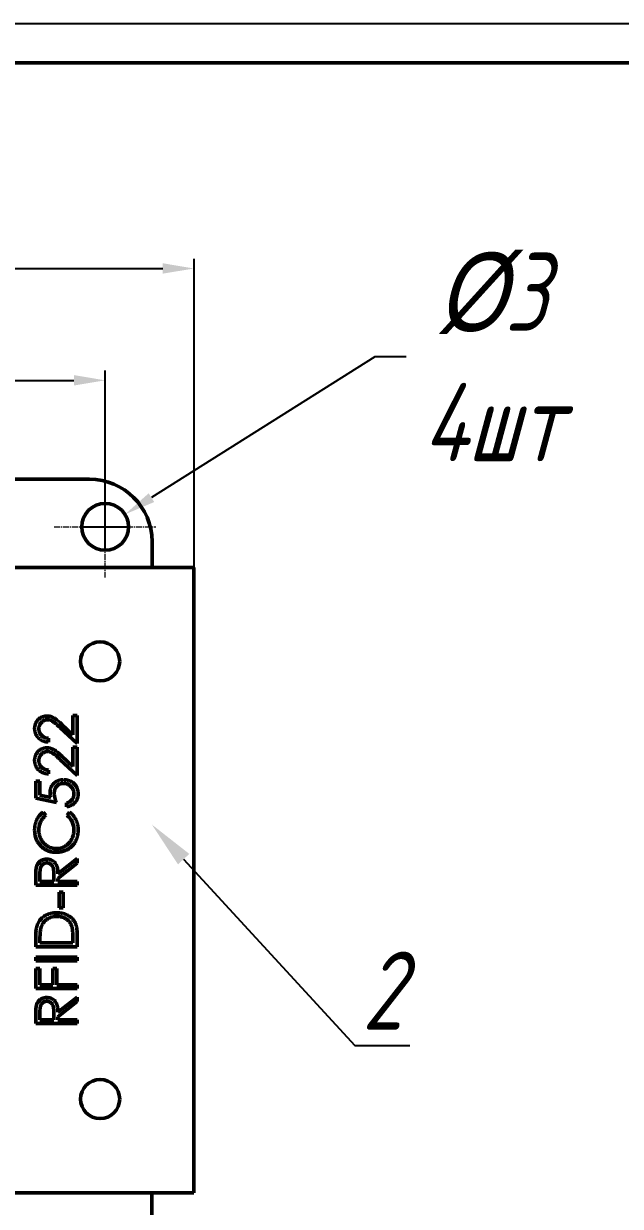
# Model space of a CAD drawing. Header units: millimetres. Extents: x -194 to 1085, y -28 to 392.
# Drawn here: x 802.5 to 878.8, y 240.6 to 392 of the extents above; entities that cross this region are included whole.
import ezdxf
from ezdxf import colors
from ezdxf.entities.mleader import LeaderData, LeaderLine
from ezdxf.math import Vec2, Vec3

# ---------------------------------------------------------------- set-up
doc = ezdxf.new("R2010")
doc.units = ezdxf.units.MM
doc.linetypes.add('CENTER2', pattern=[1.125, 0.75, -0.125, 0.125, -0.125])
doc.layers.add('FORM', color=5, linetype='Continuous')
for name, color, linetype, lineweight in [('Format', 7, 'Continuous', 50), ('Tonk', 7, 'Continuous', 15), ('Видимый контур (ГОСТ)', 7, 'Continuous', 50)]:
    doc.layers.add(name, color=color, linetype=linetype, lineweight=lineweight)
doc.styles.get("Standard").update_dxf_attribs({"font": '', "width": 0.8, "oblique": 15})
doc.styles.get('Standard').set_extended_font_data('GOST type B')
doc.dimstyles.new('ISO-25', dxfattribs={"dimtxt": 3.5, "dimasz": 4, "dimexe": 1.25, "dimexo": 0, "dimtad": 1, "dimtxsty": 'Standard', "dimcen": 2.5, "dimadec": 0, "dimazin": 0, "dimtfac": 1, "dimtmove": 0, "dimatfit": 3, "dimfxl": 1, "dimarcsym": 0})
doc.dimstyles.get("Standard").update_dxf_attribs({"dimtxt": 0.18, "dimasz": 0.18, "dimexe": 0.18, "dimexo": 0.0625, "dimgap": 0.09, "dimtad": 0, "dimtih": 1, "dimtoh": 1, "dimdec": 4, "dimzin": 0, "dimdsep": 46, "dimtxsty": 'Standard', "dimcen": 0.09, "dimadec": 0, "dimazin": 0, "dimtfac": 1, "dimtdec": 4, "dimtofl": 0, "dimtmove": 0, "dimatfit": 3, "dimfxl": 1, "dimtolj": 1, "dimtzin": 0, "dimarcsym": 0})

# ---------------------------------------------------------------- blocks, each defined once
blk = doc.blocks.new('*D68')
at = {"layer": 'Defpoints', "color": 0, "transparency": 16777216}
for p in [(824.29, 360.63), (595.94, 324.79), (824.29, 322.37)]:
    blk.add_point(p, dxfattribs=at)
at = {"layer": 'Tonk', "color": 0, "lineweight": -2, "transparency": 16777216}
for p, q in [((595.94, 324.79), (595.94, 361.88)), ((824.29, 322.37), (824.29, 361.88)), ((599.94, 360.63), (820.29, 360.63))]:
    blk.add_line(p, q, dxfattribs=at)
at = {"layer": 'Tonk', "color": 0, "transparency": 16777216}
for points in [[(599.94, 361.3), (599.94, 359.97), (595.94, 360.63)], [(820.29, 361.3), (820.29, 359.97), (824.29, 360.63)]]:
    blk.add_solid(points, dxfattribs=at)
at = {"layer": 'Tonk', "color": 0, "transparency": 16777216, "insert": (709.65, 366.26), "char_height": 10, "attachment_point": 5}
blk.add_mtext('120*', dxfattribs=at)
blk = doc.blocks.new('*D71')
at = {"layer": 'Defpoints', "color": 0, "transparency": 16777216}
for p in [(815.47, 329.18), (810.39, 325.98)]:
    blk.add_point(p, dxfattribs=at)
at = {"layer": 'Tonk', "color": 0, "lineweight": -2, "transparency": 16777216}
for p, q in [((847.4, 349.31), (818.85, 331.31)), ((851.4, 349.31), (847.4, 349.31)), ((812.93, 324.58), (812.93, 330.58)), ((809.93, 327.58), (815.93, 327.58))]:
    blk.add_line(p, q, dxfattribs=at)
at = {"layer": 'Tonk', "color": 0, "transparency": 16777216}
blk.add_solid([(818.49, 331.87), (819.2, 330.75), (815.47, 329.18)], dxfattribs=at)
at = {"layer": 'Tonk', "color": 0, "transparency": 16777216, "insert": (862.34, 349.31), "char_height": 5, "width": 5.6827, "attachment_point": 5}
blk.add_mtext('\\A1;{\\fArial|b0|i0|c0|p34;\\H2x;%%C\\fGOST type B|b0|i0|c204|p34;3 4шт}', dxfattribs=at)
blk = doc.blocks.new('*U60')
at = {"layer": 'Tonk', "color": 0, "linetype": 'CENTER2', "transparency": 16777216}
for p, q in [((0, 0.6), (0, 6.5)), ((-6.5, 0), (-0.6, 0)), ((0.6, 0), (6.5, 0)), ((0, -6.5), (0, -0.6))]:
    blk.add_line(p, q, dxfattribs=at)
at = {"layer": 'Tonk', "color": 0, "linetype": 'Continuous', "transparency": 16777216}
for p, q in [((-0.3, 0), (0.3, 0)), ((0, -0.3), (0, 0.3))]:
    blk.add_line(p, q, dxfattribs=at)
blk = doc.blocks.new('*D74')
at = {"layer": 'Defpoints', "color": 0, "transparency": 16777216}
for p in [(812.93, 346.32), (601.25, 330.66), (812.93, 330.66)]:
    blk.add_point(p, dxfattribs=at)
at = {"layer": 'Tonk', "color": 0, "lineweight": -2, "transparency": 16777216}
for p, q in [((601.25, 330.66), (601.25, 347.57)), ((812.93, 330.66), (812.93, 347.57)), ((605.25, 346.32), (808.93, 346.32))]:
    blk.add_line(p, q, dxfattribs=at)
at = {"layer": 'Tonk', "color": 0, "transparency": 16777216}
for points in [[(605.25, 346.99), (605.25, 345.66), (601.25, 346.32)], [(808.93, 346.99), (808.93, 345.66), (812.93, 346.32)]]:
    blk.add_solid(points, dxfattribs=at)
at = {"layer": 'Tonk', "color": 0, "transparency": 16777216, "insert": (707.09, 351.95), "char_height": 10, "attachment_point": 5}
blk.add_mtext('110*', dxfattribs=at)

msp = doc.modelspace()

# ---------------------------------------------------------------- linework, layer by layer
at = {"layer": 'FORM', "color": 0, "ltscale": 0.01}
msp.add_lwpolyline([(490.94835, 391.95589), (1084.94835, 391.95589), (1084.94835, -28.04411), (490.94835, -28.04411)], close=True, dxfattribs=at)
at = {"layer": 'Format', "color": 0, "ltscale": 0.01}
msp.add_lwpolyline([(510.94835, -23.04411), (1079.94835, -23.04411), (1079.94835, 386.95589), (510.94835, 386.95589)], close=True, dxfattribs=at)
at = {"layer": 'Видимый контур (ГОСТ)'}
for p, q in [((604.60784, 333.6561), (810.92784, 333.6561)), ((818.92784, 325.6961), (818.92695, 322.3682)), ((824.28543, 322.36821), (704.28543, 322.3682)), ((824.28544, 242.36821), (824.28543, 322.36821)), ((808.79864, 303.43922), (809.34137, 303.43922)), ((808.79864, 300.97677), (808.79864, 303.43922)), ((809.34137, 303.43922), (809.34137, 299.8436)), ((809.34137, 299.8436), (807.15135, 301.89581)), ((807.38562, 302.30074), (808.79864, 300.97677)), ((805.67791, 300.52201), (805.67791, 300.04712)), ((807.38562, 298.23023), (808.79864, 296.90625)), ((808.79864, 299.3687), (809.34137, 299.3687)), ((808.79864, 296.90625), (808.79864, 299.3687)), ((809.34137, 299.3687), (809.34137, 295.77308)), ((809.34137, 295.77308), (807.15135, 297.8253)), ((805.67791, 296.4515), (805.67791, 295.97661)), ((804.0497, 292.85588), (804.0497, 295.02682)), ((804.0497, 295.02682), (804.59244, 295.02682)), ((804.59244, 295.02682), (804.59244, 293.22689)), ((806.69554, 292.31315), (804.0497, 292.85588)), ((804.59244, 293.22689), (805.98426, 292.94174)), ((807.98453, 291.77041), (807.98453, 292.24531)), ((805.02069, 291.09199), (805.3387, 290.67646)), ((808.05238, 290.67646), (808.3672, 291.09199)), ((806.89906, 283.17781), (809.34137, 285.12191)), ((809.34137, 284.53465), (806.89906, 282.59056)), ((809.34137, 285.12191), (809.34137, 284.53465)), ((804.59244, 283.19689), (804.59244, 282.20471)), ((806.35633, 282.20471), (806.36375, 283.17357)), ((804.0497, 281.72981), (804.0497, 282.78878)), ((809.34137, 281.72981), (804.0497, 281.72981)), ((804.59244, 282.20471), (806.35633, 282.20471)), ((806.89906, 282.59056), (806.89906, 282.20471)), ((806.89906, 282.20471), (809.34137, 282.20471)), ((809.34137, 282.20471), (809.34137, 281.72981)), ((807.03475, 280.84787), (807.57748, 280.84787)), ((807.03475, 278.81261), (807.03475, 280.84787)), ((807.57748, 280.84787), (807.57748, 278.81261)), ((807.57748, 278.81261), (807.03475, 278.81261)), ((809.34137, 275.50002), (809.34137, 273.86016)), ((804.04971, 273.86016), (804.04971, 274.92867)), ((804.59244, 274.70712), (804.59244, 274.33505)), ((804.59244, 274.33505), (808.79864, 274.33505)), ((808.79864, 274.33505), (808.79864, 274.94245)), ((809.34137, 273.86016), (804.04971, 273.86016)), ((804.04971, 272.50332), (809.34137, 272.50332)), ((804.04971, 272.02842), (804.04971, 272.50332)), ((809.34137, 272.50332), (809.34137, 272.02842)), ((809.34137, 272.02842), (804.04971, 272.02842)), ((804.04971, 271.07864), (804.59244, 271.07864)), ((804.04971, 268.50065), (804.04971, 271.07864)), ((804.59244, 271.07864), (804.59244, 268.97554)), ((806.22065, 271.07864), (806.76338, 271.07864)), ((806.22065, 268.97554), (806.22065, 271.07864)), ((806.76338, 271.07864), (806.76338, 268.97554)), ((809.34137, 268.50065), (804.04971, 268.50065)), ((804.59244, 268.97554), (806.22065, 268.97554)), ((806.76338, 268.97554), (809.34137, 268.97554)), ((809.34137, 268.97554), (809.34137, 268.50065)), ((806.89906, 265.47108), (809.34137, 267.41518)), ((809.34137, 266.82792), (806.89906, 264.88383)), ((809.34137, 267.41518), (809.34137, 266.82792)), ((804.04971, 264.02308), (804.04971, 265.08205)), ((804.59244, 265.49016), (804.59244, 264.49798)), ((806.35633, 264.49798), (806.36375, 265.46684)), ((806.89906, 264.88383), (806.89906, 264.49798)), ((809.34137, 264.02308), (804.04971, 264.02308)), ((804.59244, 264.49798), (806.35633, 264.49798)), ((806.89906, 264.49798), (809.34137, 264.49798)), ((809.34137, 264.49798), (809.34137, 264.02308)), ((704.28544, 242.3682), (824.28544, 242.36821)), ((818.90566, 242.3682), (818.90385, 235.5861))]:
    msp.add_line(p, q, dxfattribs=at)
for centre, radius in [((812.92784, 327.5761), 3), ((812.28544, 310.3682), 2.5), ((812.28544, 254.3682), 2.5)]:
    msp.add_circle(centre, radius, dxfattribs=at)
msp.add_arc((810.92486, 325.653), 8.0031, 0.3085894, 89.9786684, dxfattribs=at)
for points, knots in [([(803.91402, 301.77285), (803.91538, 301.83087), (803.91805, 301.94489), (803.94097, 302.11129), (803.97687, 302.2697), (804.02724, 302.41982), (804.09495, 302.56043), (804.17629, 302.69261), (804.27036, 302.81792), (804.38111, 302.93072), (804.49934, 303.03429), (804.62557, 303.12365), (804.75594, 303.20017), (804.89145, 303.26396), (805.03337, 303.31091), (805.17965, 303.34656), (805.33178, 303.36671), (805.43475, 303.3698), (805.4871, 303.37137)], [0, 0, 0, 0, 0.06947546, 0.136516798, 0.200788824, 0.263829673, 0.325735023, 0.387290692, 0.449509219, 0.51296782, 0.576275215, 0.6375801, 0.697902606, 0.757172088, 0.816598528, 0.876653171, 0.937289642, 1, 1, 1, 1]), ([(805.5295, 302.89648), (805.4934, 302.89552), (805.42224, 302.89362), (805.31791, 302.87691), (805.21727, 302.85164), (805.12001, 302.81544), (805.02711, 302.76765), (804.93846, 302.70948), (804.85275, 302.64237), (804.77239, 302.56473), (804.69878, 302.47944), (804.63359, 302.38934), (804.5791, 302.29402), (804.53443, 302.19387), (804.49939, 302.08918), (804.47511, 301.97974), (804.45987, 301.86585), (804.45781, 301.78809), (804.45676, 301.74847)], [0, 0, 0, 0, 0.061965401, 0.122121906, 0.180988497, 0.239933216, 0.299905831, 0.359988847, 0.421775742, 0.486575826, 0.551534805, 0.615017543, 0.677258617, 0.739729962, 0.803050103, 0.866495132, 0.931973474, 1, 1, 1, 1]), ([(805.4871, 303.37137), (805.56081, 303.36881), (805.70692, 303.36374), (805.92163, 303.32032), (806.12966, 303.25252), (806.29708, 303.17088), (806.43199, 303.08853), (806.54307, 303.01431), (806.66267, 302.92743), (806.79039, 302.82662), (806.92724, 302.71396), (807.07312, 302.58844), (807.22654, 302.44916), (807.33132, 302.3514), (807.38562, 302.30074)], [0, 0, 0, 0, 0.098702196, 0.195672309, 0.292422427, 0.391342544, 0.444462441, 0.504228775, 0.570352338, 0.642545753, 0.722287505, 0.807921123, 0.900469538, 1, 1, 1, 1]), ([(807.15135, 301.89581), (807.09919, 301.94578), (806.99901, 302.04175), (806.85274, 302.17749), (806.71705, 302.29941), (806.59218, 302.4083), (806.47633, 302.50178), (806.37322, 302.58474), (806.27834, 302.65122), (806.16837, 302.72336), (806.03409, 302.79323), (805.87, 302.85327), (805.70108, 302.88988), (805.58692, 302.89427), (805.5295, 302.89648)], [0, 0, 0, 0, 0.110802644, 0.212829202, 0.30610131, 0.390647321, 0.466924469, 0.534481039, 0.593586941, 0.644557005, 0.736200453, 0.825024026, 0.911985585, 1, 1, 1, 1]), ([(805.67791, 300.04712), (805.61491, 300.05022), (805.49117, 300.0563), (805.31077, 300.08476), (805.13833, 300.12549), (804.97524, 300.18308), (804.82006, 300.25461), (804.6734, 300.34038), (804.53583, 300.44197), (804.40862, 300.55719), (804.29192, 300.68232), (804.19114, 300.81735), (804.106, 300.95923), (804.03482, 301.10755), (803.98139, 301.26397), (803.94174, 301.42708), (803.91789, 301.59759), (803.91532, 301.71376), (803.91402, 301.77285)], [0, 0, 0, 0, 0.068790794, 0.135103289, 0.198978674, 0.2619043, 0.323494969, 0.385195378, 0.446969239, 0.509764777, 0.572250569, 0.633405176, 0.693251163, 0.752583163, 0.812579266, 0.873275085, 0.935549943, 1, 1, 1, 1]), ([(804.45676, 301.74847), (804.45784, 301.70709), (804.45996, 301.62582), (804.47481, 301.5065), (804.50043, 301.39268), (804.53547, 301.28406), (804.58001, 301.18046), (804.63548, 301.08239), (804.70168, 300.99007), (804.77673, 300.90333), (804.86029, 300.8234), (804.95344, 300.75318), (805.05448, 300.69182), (805.16313, 300.63828), (805.28038, 300.59481), (805.40582, 300.56158), (805.5389, 300.5353), (805.6308, 300.52652), (805.67791, 300.52201)], [0, 0, 0, 0, 0.064438672, 0.126546911, 0.186887153, 0.245877536, 0.304040885, 0.362191218, 0.420975933, 0.480660283, 0.540600275, 0.600689098, 0.66193579, 0.724442506, 0.789038394, 0.856313757, 0.926352028, 1, 1, 1, 1]), ([(803.91402, 297.70234), (803.91538, 297.76036), (803.91805, 297.87438), (803.94097, 298.04078), (803.97687, 298.19919), (804.02724, 298.34931), (804.09495, 298.48992), (804.17629, 298.6221), (804.27036, 298.74741), (804.38111, 298.8602), (804.49935, 298.96378), (804.62557, 299.05314), (804.75594, 299.12966), (804.89145, 299.19344), (805.03337, 299.2404), (805.17965, 299.27605), (805.33178, 299.2962), (805.43475, 299.29929), (805.4871, 299.30086)], [0, 0, 0, 0, 0.06947546, 0.136516798, 0.200788824, 0.263829673, 0.325735023, 0.387290692, 0.449509219, 0.51296782, 0.576275215, 0.6375801, 0.697902606, 0.757172088, 0.816598528, 0.876653171, 0.937289642, 1, 1, 1, 1]), ([(805.52951, 298.82597), (805.4934, 298.82501), (805.42224, 298.82311), (805.31791, 298.80639), (805.21727, 298.78113), (805.12001, 298.74493), (805.02711, 298.69714), (804.93846, 298.63897), (804.85275, 298.57186), (804.77239, 298.49422), (804.69878, 298.40893), (804.63359, 298.31883), (804.5791, 298.2235), (804.53443, 298.12336), (804.49939, 298.01866), (804.47511, 297.90922), (804.45987, 297.79534), (804.45781, 297.71758), (804.45676, 297.67796)], [0, 0, 0, 0, 0.061965401, 0.122121906, 0.180988497, 0.239933216, 0.299905831, 0.359988847, 0.421775742, 0.486575826, 0.551534805, 0.615017543, 0.677258617, 0.739729962, 0.803050103, 0.866495132, 0.931973474, 1, 1, 1, 1]), ([(805.4871, 299.30086), (805.56081, 299.2983), (805.70692, 299.29323), (805.92163, 299.24981), (806.12966, 299.18201), (806.29708, 299.10037), (806.43199, 299.01801), (806.54307, 298.9438), (806.66267, 298.85692), (806.79039, 298.7561), (806.92724, 298.64345), (807.07312, 298.51793), (807.22654, 298.37864), (807.33132, 298.28089), (807.38562, 298.23023)], [0, 0, 0, 0, 0.098702196, 0.195672309, 0.292422427, 0.391342544, 0.444462441, 0.504228775, 0.570352338, 0.642545753, 0.722287505, 0.807921123, 0.900469538, 1, 1, 1, 1]), ([(807.15135, 297.8253), (807.09919, 297.87527), (806.99901, 297.97124), (806.85274, 298.10698), (806.71705, 298.2289), (806.59218, 298.33778), (806.47633, 298.43127), (806.37322, 298.51423), (806.27834, 298.5807), (806.16837, 298.65284), (806.03409, 298.72271), (805.87, 298.78276), (805.70108, 298.81937), (805.58692, 298.82376), (805.52951, 298.82597)], [0, 0, 0, 0, 0.110802644, 0.212829202, 0.30610131, 0.390647321, 0.466924469, 0.534481039, 0.593586941, 0.644557005, 0.736200453, 0.825024026, 0.911985585, 1, 1, 1, 1]), ([(805.67791, 295.97661), (805.61491, 295.9797), (805.49117, 295.98578), (805.31077, 296.01425), (805.13833, 296.05498), (804.97524, 296.11257), (804.82006, 296.18409), (804.6734, 296.26986), (804.53583, 296.37146), (804.40862, 296.48667), (804.29192, 296.61181), (804.19115, 296.74683), (804.106, 296.88872), (804.03482, 297.03703), (803.98139, 297.19346), (803.94174, 297.35657), (803.91789, 297.52708), (803.91532, 297.64325), (803.91402, 297.70234)], [0, 0, 0, 0, 0.068790794, 0.135103289, 0.198978674, 0.2619043, 0.323494969, 0.385195378, 0.446969239, 0.509764777, 0.572250569, 0.633405176, 0.693251163, 0.752583163, 0.812579266, 0.873275085, 0.935549943, 1, 1, 1, 1]), ([(804.45676, 297.67796), (804.45784, 297.63657), (804.45996, 297.55531), (804.47481, 297.43599), (804.50043, 297.32216), (804.53547, 297.21354), (804.58001, 297.10995), (804.63548, 297.01188), (804.70168, 296.91956), (804.77673, 296.83281), (804.86029, 296.75289), (804.95344, 296.68266), (805.05448, 296.6213), (805.16313, 296.56777), (805.28038, 296.52429), (805.40582, 296.49107), (805.5389, 296.46478), (805.6308, 296.456), (805.67791, 296.4515)], [0, 0, 0, 0, 0.064438672, 0.126546911, 0.186887153, 0.245877536, 0.304040885, 0.362191218, 0.420975933, 0.480660283, 0.540600275, 0.600689098, 0.66193579, 0.724442506, 0.789038394, 0.856313757, 0.926352028, 1, 1, 1, 1]), ([(805.88144, 293.56504), (805.88271, 293.62413), (805.88523, 293.74032), (805.90938, 293.91032), (805.94739, 294.07259), (806.00048, 294.22681), (806.06838, 294.37326), (806.1532, 294.51058), (806.25228, 294.64084), (806.3662, 294.76171), (806.49157, 294.87136), (806.62636, 294.96776), (806.76928, 295.04965), (806.92168, 295.11551), (807.08188, 295.1681), (807.25157, 295.20311), (807.42914, 295.22642), (807.55055, 295.22902), (807.61246, 295.23035)], [0, 0, 0, 0, 0.065807646, 0.129394274, 0.190894061, 0.251281069, 0.310814964, 0.370370987, 0.430768263, 0.492881251, 0.555103948, 0.616067051, 0.677256033, 0.738259805, 0.800762134, 0.864777582, 0.931045295, 1, 1, 1, 1]), ([(807.61246, 295.23035), (807.65559, 295.22934), (807.74125, 295.22734), (807.86847, 295.21719), (807.99299, 295.19763), (808.11484, 295.17137), (808.23378, 295.13729), (808.35015, 295.09603), (808.46324, 295.04554), (808.5741, 294.99016), (808.68023, 294.9278), (808.77949, 294.85858), (808.87335, 294.78546), (808.96082, 294.70678), (809.04132, 294.62181), (809.11532, 294.53158), (809.18409, 294.43681), (809.24482, 294.33603), (809.3007, 294.23149), (809.34655, 294.12169), (809.38754, 294.00911), (809.42021, 293.89214), (809.44581, 293.77105), (809.4632, 293.64563), (809.47586, 293.51654), (809.47665, 293.42904), (809.47705, 293.38484)], [0, 0, 0, 0, 0.044014471, 0.087434124, 0.130118399, 0.172553695, 0.214554756, 0.256298092, 0.298438225, 0.340849003, 0.382715189, 0.423924045, 0.464246243, 0.504073671, 0.543861906, 0.583566725, 0.623094319, 0.663229061, 0.703551259, 0.743937895, 0.784541255, 0.825750111, 0.867757363, 0.910745164, 0.954914447, 1, 1, 1, 1]), ([(805.98426, 292.94174), (805.96879, 292.99777), (805.93883, 293.10631), (805.90555, 293.26651), (805.8855, 293.4186), (805.88276, 293.51729), (805.88144, 293.56504)], [0, 0, 0, 0, 0.275068369, 0.53290146, 0.77397346, 1, 1, 1, 1]), ([(807.59232, 294.75545), (807.54987, 294.75446), (807.46679, 294.75251), (807.34523, 294.73659), (807.23022, 294.7089), (807.12119, 294.67046), (807.01804, 294.62165), (806.92067, 294.56201), (806.83036, 294.49042), (806.74706, 294.40864), (806.67019, 294.31905), (806.60466, 294.2201), (806.54953, 294.11388), (806.50195, 294.00165), (806.46778, 293.88075), (806.44213, 293.75357), (806.42729, 293.61875), (806.42523, 293.52656), (806.42417, 293.47918)], [0, 0, 0, 0, 0.065351382, 0.127916032, 0.188360206, 0.247216077, 0.305630129, 0.36376984, 0.422660914, 0.482687294, 0.543300221, 0.604117955, 0.664964891, 0.727413494, 0.791467625, 0.858055443, 0.927036815, 1, 1, 1, 1]), ([(808.93432, 293.4124), (808.93308, 293.45769), (808.93064, 293.54688), (808.91183, 293.67813), (808.88286, 293.80484), (808.83952, 293.92578), (808.78684, 294.04304), (808.71923, 294.15368), (808.64143, 294.26087), (808.55229, 294.36131), (808.45406, 294.45329), (808.34902, 294.53456), (808.23696, 294.60226), (808.11983, 294.65931), (807.99634, 294.70263), (807.86707, 294.73354), (807.7317, 294.75169), (807.63937, 294.75418), (807.59232, 294.75545)], [0, 0, 0, 0, 0.064207295, 0.12642469, 0.187680284, 0.248216424, 0.30830506, 0.369660991, 0.431698552, 0.495946892, 0.559758024, 0.622295408, 0.683910635, 0.745092408, 0.806740225, 0.869086618, 0.933290003, 1, 1, 1, 1]), ([(806.42417, 293.47918), (806.42505, 293.43816), (806.42686, 293.35347), (806.44021, 293.22357), (806.46173, 293.08706), (806.49135, 292.94446), (806.5301, 292.79536), (806.57654, 292.64006), (806.63206, 292.47823), (806.67398, 292.3692), (806.69554, 292.31315)], [0, 0, 0, 0, 0.102203037, 0.211023342, 0.325099662, 0.446502097, 0.573787718, 0.70890071, 0.850357871, 1, 1, 1, 1]), ([(807.98453, 292.24531), (808.035, 292.25699), (808.13199, 292.27945), (808.26826, 292.32875), (808.38969, 292.38902), (808.4979, 292.46069), (808.59225, 292.54619), (808.67634, 292.64375), (808.7522, 292.75313), (808.81543, 292.87468), (808.86936, 293.00291), (808.90527, 293.13712), (808.93052, 293.27365), (808.93305, 293.36599), (808.93432, 293.4124)], [0, 0, 0, 0, 0.094687252, 0.181994156, 0.264376949, 0.342179862, 0.418617611, 0.496509075, 0.577369092, 0.661510592, 0.746732551, 0.831257984, 0.915205616, 1, 1, 1, 1]), ([(809.47705, 293.38484), (809.47601, 293.33211), (809.47396, 293.22838), (809.45246, 293.0764), (809.42167, 292.93018), (809.37535, 292.79088), (809.31731, 292.65728), (809.24396, 292.53115), (809.16084, 292.40928), (809.06275, 292.29663), (808.95553, 292.19207), (808.83917, 292.09847), (808.71561, 292.01511), (808.58423, 291.94333), (808.44537, 291.8821), (808.29853, 291.834), (808.14447, 291.79518), (808.03841, 291.77875), (807.98453, 291.77041)], [0, 0, 0, 0, 0.065421144, 0.128708372, 0.190236142, 0.250724402, 0.310637179, 0.370766408, 0.431614744, 0.493522974, 0.555883455, 0.617342367, 0.678668039, 0.74071136, 0.802985363, 0.86680258, 0.932347171, 1, 1, 1, 1]), ([(803.91402, 288.78325), (803.91475, 288.84405), (803.91619, 288.9644), (803.93026, 289.14243), (803.95372, 289.31576), (803.98564, 289.4845), (804.02527, 289.64949), (804.07688, 289.80945), (804.1359, 289.96532), (804.20388, 290.11613), (804.28018, 290.26114), (804.36396, 290.40033), (804.45512, 290.53256), (804.55289, 290.65879), (804.65932, 290.7769), (804.7715, 290.89023), (804.89266, 290.99495), (804.97793, 291.05958), (805.02069, 291.09199)], [0, 0, 0, 0, 0.068547537, 0.135682946, 0.20121499, 0.265682235, 0.329266835, 0.392395428, 0.455069762, 0.51712685, 0.578790035, 0.639739863, 0.700191504, 0.759806243, 0.819628319, 0.879354791, 0.939511608, 1, 1, 1, 1]), ([(805.3387, 290.67646), (805.30337, 290.64682), (805.2332, 290.58793), (805.13465, 290.4932), (805.04233, 290.39447), (804.95578, 290.29178), (804.87804, 290.18329), (804.80506, 290.07162), (804.73965, 289.9549), (804.66033, 289.7935), (804.57756, 289.58237), (804.50815, 289.31659), (804.46397, 289.03913), (804.45919, 288.84985), (804.45676, 288.75357)], [0, 0, 0, 0, 0.063163259, 0.125474941, 0.18712122, 0.248294346, 0.309294856, 0.369850066, 0.430973376, 0.49245599, 0.616147966, 0.740843698, 0.868182649, 1, 1, 1, 1]), ([(808.93432, 288.78643), (808.93177, 288.87881), (808.92674, 289.06064), (808.88417, 289.32729), (808.81514, 289.58255), (808.71853, 289.82644), (808.59294, 290.05827), (808.4407, 290.2784), (808.26034, 290.48701), (808.12264, 290.61246), (808.05238, 290.67646)], [0, 0, 0, 0, 0.12851519, 0.252948636, 0.374754734, 0.495939754, 0.617180641, 0.740909469, 0.867811148, 1, 1, 1, 1]), ([(808.3672, 291.09199), (808.41035, 291.05855), (808.49644, 290.99183), (808.6178, 290.88379), (808.73196, 290.76998), (808.83798, 290.64955), (808.938, 290.52388), (809.02917, 290.39073), (809.11277, 290.25183), (809.18931, 290.10766), (809.25722, 289.95838), (809.31536, 289.80416), (809.36544, 289.64566), (809.40664, 289.48289), (809.4388, 289.3155), (809.4603, 289.14409), (809.47503, 288.9683), (809.47637, 288.84971), (809.47705, 288.78961)], [0, 0, 0, 0, 0.061674239, 0.123053062, 0.183475001, 0.243726501, 0.304278917, 0.364862921, 0.425946204, 0.48739123, 0.549220384, 0.611143589, 0.67352853, 0.736961457, 0.800785283, 0.866012596, 0.932100748, 1, 1, 1, 1]), ([(806.6648, 285.93601), (806.56961, 285.93836), (806.38235, 285.94299), (806.10752, 285.98229), (805.84422, 286.04552), (805.59294, 286.13532), (805.35235, 286.24917), (805.12429, 286.38982), (804.90731, 286.55563), (804.70469, 286.74529), (804.51942, 286.95328), (804.35643, 287.17601), (804.22079, 287.41305), (804.1074, 287.66179), (804.02025, 287.92408), (803.95924, 288.19937), (803.92126, 288.48715), (803.91646, 288.68349), (803.91402, 288.78325)], [0, 0, 0, 0, 0.064557846, 0.127013532, 0.18795481, 0.248013913, 0.307747682, 0.368234515, 0.429469844, 0.492743437, 0.556257769, 0.618216786, 0.679655476, 0.741245546, 0.803415265, 0.866815462, 0.932328312, 1, 1, 1, 1]), ([(804.45676, 288.75357), (804.45737, 288.70053), (804.45858, 288.59493), (804.47462, 288.43823), (804.49717, 288.28445), (804.53062, 288.13369), (804.57291, 287.98616), (804.62345, 287.84087), (804.68597, 287.69995), (804.75508, 287.56143), (804.83313, 287.42872), (804.91827, 287.30314), (805.00955, 287.18517), (805.10729, 287.07471), (805.21107, 286.97164), (805.32199, 286.87671), (805.4397, 286.79025), (805.56264, 286.71055), (805.69045, 286.63917), (805.82361, 286.5794), (805.95984, 286.52648), (806.10067, 286.4846), (806.24513, 286.45145), (806.39358, 286.42858), (806.54573, 286.41272), (806.64886, 286.41151), (806.70084, 286.4109)], [0, 0, 0, 0, 0.043954909, 0.087501875, 0.130462627, 0.172752021, 0.215403067, 0.25764983, 0.300152749, 0.34312149, 0.385925163, 0.427685727, 0.46881795, 0.5094918, 0.549883031, 0.589980023, 0.63040523, 0.670868626, 0.711383944, 0.751627258, 0.791775577, 0.832458919, 0.873319045, 0.914542956, 0.956923558, 1, 1, 1, 1]), ([(806.70084, 286.4109), (806.77905, 286.41281), (806.93261, 286.41656), (807.15754, 286.44989), (807.37302, 286.50055), (807.5777, 286.57647), (807.77411, 286.67009), (807.95892, 286.78838), (808.13493, 286.92538), (808.29798, 287.08303), (808.44692, 287.256), (808.57808, 287.44159), (808.68741, 287.63932), (808.77839, 287.84702), (808.84833, 288.06629), (808.89756, 288.29672), (808.92968, 288.53783), (808.93276, 288.70258), (808.93432, 288.78643)], [0, 0, 0, 0, 0.064323217, 0.126290104, 0.186726469, 0.246146432, 0.305575643, 0.365429386, 0.426326309, 0.488839906, 0.551724972, 0.613918596, 0.675483766, 0.737333897, 0.800229044, 0.864502298, 0.931040739, 1, 1, 1, 1]), ([(809.47705, 288.78961), (809.47666, 288.7327), (809.47588, 288.62016), (809.46319, 288.454), (809.44588, 288.29224), (809.41981, 288.13534), (809.38905, 287.98245), (809.34782, 287.83495), (809.30163, 287.69139), (809.24735, 287.55234), (809.18609, 287.41769), (809.11686, 287.28787), (809.04023, 287.16294), (808.9579, 287.04168), (808.86722, 286.92587), (808.76945, 286.81452), (808.66492, 286.70699), (808.58955, 286.64046), (808.55165, 286.60701)], [0, 0, 0, 0, 0.069662801, 0.137749562, 0.203916744, 0.268779862, 0.332413706, 0.39475354, 0.456180032, 0.516995649, 0.577395938, 0.637198344, 0.696999184, 0.756756194, 0.816553905, 0.876947997, 0.938131788, 1, 1, 1, 1]), ([(808.55165, 286.60701), (808.48582, 286.55343), (808.35495, 286.44693), (808.14285, 286.31067), (807.92141, 286.19403), (807.68945, 286.09972), (807.44751, 286.026), (807.19545, 285.97492), (806.93351, 285.94173), (806.75536, 285.93794), (806.6648, 285.93601)], [0, 0, 0, 0, 0.12432851, 0.247156016, 0.368779749, 0.490733862, 0.613613772, 0.738957576, 0.867310575, 1, 1, 1, 1]), ([(804.12179, 283.98768), (804.13135, 284.02639), (804.15028, 284.10299), (804.19028, 284.21329), (804.23658, 284.31839), (804.29095, 284.41786), (804.35381, 284.51119), (804.42406, 284.59937), (804.50133, 284.68277), (804.58756, 284.75804), (804.67803, 284.829), (804.77586, 284.88886), (804.87815, 284.94045), (804.98596, 284.98153), (805.09824, 285.01461), (805.216, 285.03793), (805.33871, 285.05192), (805.42241, 285.05334), (805.46484, 285.05407)], [0, 0, 0, 0, 0.064216843, 0.127063766, 0.188744538, 0.249132103, 0.309452533, 0.369826676, 0.430650142, 0.492351932, 0.554072106, 0.615689784, 0.676797703, 0.738439048, 0.80131691, 0.865184512, 0.931641324, 1, 1, 1, 1]), ([(805.46378, 284.57917), (805.42123, 284.57736), (805.3369, 284.57375), (805.21344, 284.54435), (805.09693, 284.49462), (804.98782, 284.42761), (804.88878, 284.34597), (804.80404, 284.25024), (804.73412, 284.14304), (804.68944, 284.04284), (804.66204, 283.95329), (804.64276, 283.87553), (804.62727, 283.78767), (804.61486, 283.68928), (804.6042, 283.58079), (804.59701, 283.46163), (804.59276, 283.33261), (804.59255, 283.24319), (804.59244, 283.19689)], [0, 0, 0, 0, 0.068814296, 0.136364825, 0.204019354, 0.273063739, 0.34291332, 0.410965444, 0.479168767, 0.549308007, 0.587651576, 0.630646669, 0.678878786, 0.731934299, 0.791111423, 0.85528319, 0.925085939, 1, 1, 1, 1]), ([(806.36375, 283.17357), (806.36377, 283.21881), (806.36381, 283.30649), (806.35777, 283.43334), (806.3509, 283.55145), (806.34039, 283.66037), (806.32685, 283.76015), (806.30992, 283.85073), (806.29018, 283.93227), (806.25964, 284.02736), (806.21125, 284.13355), (806.14085, 284.24896), (806.0523, 284.34724), (805.95104, 284.43027), (805.83971, 284.49699), (805.71964, 284.54403), (805.59386, 284.57388), (805.50741, 284.5774), (805.46378, 284.57917)], [0, 0, 0, 0, 0.07166815, 0.138913286, 0.20118457, 0.259124428, 0.312255041, 0.36068151, 0.405086143, 0.445101659, 0.51877778, 0.589461579, 0.658462242, 0.727283218, 0.796322487, 0.863174893, 0.930949381, 1, 1, 1, 1]), ([(805.46484, 285.05407), (805.53535, 285.05184), (805.67293, 285.04751), (805.87259, 285.00711), (806.05884, 284.94092), (806.23145, 284.84972), (806.38704, 284.73357), (806.5237, 284.59399), (806.63806, 284.43088), (806.71736, 284.27904), (806.76815, 284.14491), (806.80389, 284.03449), (806.8315, 283.91404), (806.85624, 283.78472), (806.87491, 283.64598), (806.88859, 283.49816), (806.89714, 283.34116), (806.89841, 283.2333), (806.89906, 283.17781)], [0, 0, 0, 0, 0.078780236, 0.153720644, 0.22671353, 0.299191166, 0.371189997, 0.443006414, 0.516689173, 0.593217217, 0.633872918, 0.676989142, 0.722899506, 0.771958611, 0.824211323, 0.879378651, 0.937948119, 1, 1, 1, 1]), ([(804.0497, 282.78878), (804.04994, 282.85945), (804.05039, 282.99514), (804.05291, 283.18953), (804.06013, 283.36616), (804.06634, 283.52494), (804.07767, 283.66587), (804.08849, 283.78937), (804.10267, 283.89489), (804.11583, 283.95876), (804.12179, 283.98768)], [0, 0, 0, 0, 0.176257755, 0.338434414, 0.484822051, 0.617157578, 0.734698361, 0.837385184, 0.926372421, 1, 1, 1, 1]), ([(804.24051, 276.60775), (804.26384, 276.66898), (804.30997, 276.79004), (804.39699, 276.9624), (804.49559, 277.12467), (804.60589, 277.2777), (804.73102, 277.41801), (804.86567, 277.55107), (805.01472, 277.67144), (805.1751, 277.78167), (805.3449, 277.88106), (805.52381, 277.96744), (805.71092, 278.03919), (805.90571, 278.09875), (806.1086, 278.14569), (806.31984, 278.17771), (806.53858, 278.19884), (806.68701, 278.20096), (806.76232, 278.20204)], [0, 0, 0, 0, 0.061544966, 0.121694296, 0.181154855, 0.239875389, 0.298701942, 0.357647424, 0.417604843, 0.478494041, 0.540407051, 0.602344994, 0.665004328, 0.728559309, 0.793650542, 0.860534268, 0.929235961, 1, 1, 1, 1]), ([(806.76126, 277.72714), (806.69937, 277.72637), (806.57779, 277.72484), (806.3994, 277.70568), (806.22783, 277.67768), (806.06307, 277.63718), (805.90479, 277.58558), (805.75387, 277.52118), (805.60872, 277.4476), (805.47269, 277.36006), (805.34403, 277.26418), (805.22617, 277.15777), (805.11884, 277.04253), (805.02035, 276.91971), (804.93468, 276.78585), (804.85805, 276.64411), (804.79301, 276.4924), (804.75842, 276.38684), (804.74084, 276.3332)], [0, 0, 0, 0, 0.070151176, 0.137812606, 0.203226247, 0.267174055, 0.330024003, 0.391794272, 0.453084399, 0.514333908, 0.574999993, 0.634865483, 0.694116315, 0.753441622, 0.8131258, 0.874079686, 0.936007013, 1, 1, 1, 1]), ([(808.66401, 276.45511), (808.647, 276.50341), (808.61339, 276.59886), (808.55207, 276.73627), (808.47943, 276.86441), (808.39869, 276.98553), (808.307, 277.0979), (808.20635, 277.20287), (808.09623, 277.30021), (807.97678, 277.38892), (807.84874, 277.4683), (807.71336, 277.53705), (807.57214, 277.5973), (807.4229, 277.64459), (807.26698, 277.68166), (807.10437, 277.70791), (806.93509, 277.72426), (806.81995, 277.72617), (806.76126, 277.72714)], [0, 0, 0, 0, 0.0624145, 0.123338231, 0.183124538, 0.241782995, 0.300578883, 0.359680075, 0.418881641, 0.479530664, 0.540850536, 0.602303396, 0.664463212, 0.727805723, 0.792894815, 0.859672328, 0.928464401, 1, 1, 1, 1]), ([(806.76232, 278.20204), (806.82773, 278.20109), (806.95662, 278.19921), (807.14658, 278.18238), (807.3309, 278.15793), (807.50871, 278.12006), (807.68156, 278.0741), (807.84761, 278.01519), (808.0084, 277.9477), (808.16173, 277.86901), (808.307, 277.78262), (808.44394, 277.6899), (808.5706, 277.59097), (808.68736, 277.48487), (808.79405, 277.37298), (808.89156, 277.25456), (808.97797, 277.12931), (809.05669, 276.99779), (809.12536, 276.85616), (809.18347, 276.70174), (809.23162, 276.53387), (809.27179, 276.35296), (809.30366, 276.15871), (809.32501, 275.95091), (809.33946, 275.7299), (809.34072, 275.57813), (809.34137, 275.50002)], [0, 0, 0, 0, 0.046080683, 0.0908068, 0.134295271, 0.177024386, 0.218822734, 0.260244116, 0.301079867, 0.341613894, 0.381583419, 0.420119591, 0.458074619, 0.494738488, 0.531194623, 0.566933698, 0.602712651, 0.638326606, 0.674853249, 0.713467371, 0.754441804, 0.797815361, 0.843989456, 0.89307157, 0.944963346, 1, 1, 1, 1]), ([(804.04971, 274.92867), (804.05037, 275.0216), (804.05167, 275.20115), (804.05986, 275.46061), (804.07436, 275.70068), (804.09548, 275.92056), (804.12142, 276.12086), (804.15392, 276.30101), (804.19231, 276.46196), (804.22503, 276.56094), (804.24051, 276.60775)], [0, 0, 0, 0, 0.164289216, 0.317405911, 0.458843612, 0.589366542, 0.707831319, 0.815770031, 0.912879903, 1, 1, 1, 1]), ([(804.74084, 276.3332), (804.72857, 276.28883), (804.70248, 276.19447), (804.67402, 276.0405), (804.64891, 275.86721), (804.62766, 275.67384), (804.61241, 275.4606), (804.60096, 275.22734), (804.59324, 274.97394), (804.59271, 274.79829), (804.59244, 274.70712)], [0, 0, 0, 0, 0.084318617, 0.179284514, 0.286582528, 0.405111483, 0.535592873, 0.67819021, 0.83297584, 1, 1, 1, 1]), ([(808.79864, 274.94245), (808.79826, 275.02973), (808.79754, 275.1976), (808.79121, 275.43898), (808.78087, 275.65954), (808.76639, 275.8593), (808.74723, 276.03814), (808.72588, 276.19644), (808.69927, 276.33368), (808.67516, 276.41673), (808.66401, 276.45511)], [0, 0, 0, 0, 0.171900665, 0.330627932, 0.475548836, 0.60674619, 0.725023803, 0.829742387, 0.92132282, 1, 1, 1, 1]), ([(804.12179, 266.28095), (804.13135, 266.31966), (804.15028, 266.39626), (804.19028, 266.50656), (804.23658, 266.61166), (804.29095, 266.71112), (804.35381, 266.80446), (804.42406, 266.89263), (804.50133, 266.97604), (804.58756, 267.0513), (804.67803, 267.12227), (804.77586, 267.18213), (804.87816, 267.23372), (804.98597, 267.2748), (805.09824, 267.30788), (805.216, 267.3312), (805.33871, 267.34519), (805.42241, 267.34661), (805.46484, 267.34734)], [0, 0, 0, 0, 0.064216843, 0.127063766, 0.188744538, 0.249132103, 0.309452533, 0.369826676, 0.430650142, 0.492351932, 0.554072106, 0.615689784, 0.676797703, 0.738439048, 0.80131691, 0.865184512, 0.931641324, 1, 1, 1, 1]), ([(805.46378, 266.87244), (805.42123, 266.87062), (805.3369, 266.86702), (805.21345, 266.83762), (805.09693, 266.78789), (804.98782, 266.72088), (804.88878, 266.63924), (804.80405, 266.54351), (804.73412, 266.43631), (804.68944, 266.33611), (804.66204, 266.24656), (804.64276, 266.1688), (804.62727, 266.08094), (804.61486, 265.98255), (804.6042, 265.87405), (804.59701, 265.7549), (804.59276, 265.62588), (804.59255, 265.53645), (804.59244, 265.49016)], [0, 0, 0, 0, 0.068814296, 0.136364825, 0.204019354, 0.273063739, 0.34291332, 0.410965444, 0.479168767, 0.549308007, 0.587651576, 0.630646669, 0.678878786, 0.731934299, 0.791111423, 0.85528319, 0.925085939, 1, 1, 1, 1]), ([(806.36375, 265.46684), (806.36377, 265.51208), (806.36381, 265.59976), (806.35777, 265.72661), (806.3509, 265.84472), (806.34039, 265.95364), (806.32685, 266.05341), (806.30992, 266.144), (806.29018, 266.22554), (806.25964, 266.32063), (806.21125, 266.42682), (806.14085, 266.54223), (806.0523, 266.64051), (805.95104, 266.72354), (805.83971, 266.79026), (805.71964, 266.8373), (805.59386, 266.86714), (805.50741, 266.87067), (805.46378, 266.87244)], [0, 0, 0, 0, 0.07166815, 0.138913286, 0.20118457, 0.259124428, 0.312255041, 0.36068151, 0.405086143, 0.445101659, 0.51877778, 0.589461579, 0.658462242, 0.727283218, 0.796322487, 0.863174893, 0.930949381, 1, 1, 1, 1]), ([(805.46484, 267.34734), (805.53535, 267.34511), (805.67293, 267.34078), (805.8726, 267.30037), (806.05885, 267.23419), (806.23145, 267.14299), (806.38704, 267.02684), (806.5237, 266.88726), (806.63806, 266.72415), (806.71737, 266.57231), (806.76815, 266.43818), (806.80389, 266.32776), (806.8315, 266.20731), (806.85624, 266.07799), (806.87491, 265.93925), (806.88859, 265.79143), (806.89714, 265.63443), (806.89841, 265.52657), (806.89906, 265.47108)], [0, 0, 0, 0, 0.078780236, 0.153720644, 0.22671353, 0.299191166, 0.371189997, 0.443006414, 0.516689173, 0.593217217, 0.633872918, 0.676989142, 0.722899506, 0.771958611, 0.824211323, 0.879378651, 0.937948119, 1, 1, 1, 1]), ([(804.04971, 265.08205), (804.04994, 265.15272), (804.05039, 265.28841), (804.05291, 265.4828), (804.06013, 265.65943), (804.06634, 265.81821), (804.07767, 265.95914), (804.08849, 266.08264), (804.10267, 266.18815), (804.11583, 266.25203), (804.12179, 266.28095)], [0, 0, 0, 0, 0.176257755, 0.338434414, 0.484822051, 0.617157578, 0.734698361, 0.837385184, 0.926372421, 1, 1, 1, 1])]:
    msp.add_open_spline(points, degree=3, knots=knots, dxfattribs=at)

# ---------------------------------------------------------------- block references
at = {"layer": 'Tonk', "linetype": 'CENTER2'}
msp.add_blockref('*U60', (812.92784, 327.5761), dxfattribs=at)

# ---------------------------------------------------------------- dimensions: what is measured, and where the dimension line sits
at = {"layer": 'Tonk'}
dim = msp.add_linear_dim(base=(824.28543, 360.63468), p1=(595.93784, 324.7861), p2=(824.28543, 322.36821), text='120*', dimstyle='ISO-25', override={"dimtxt": 10}, dxfattribs=at)
dim.commit()
dim.dimension.update_dxf_attribs({"geometry": '*D68', "text_midpoint": (709.65178, 360.63468), "dimtype": 160})
dim = msp.add_diameter_dim_2p(p1=(810.39013, 325.97609), p2=(815.46555, 329.17611), text='{\\fArial|b0|i0|c0|p34;\\H2x;%%C\\fGOST type B|b0|i0|c204|p34;3 4шт}', dimstyle='Standard', override={"dimtxt": 5, "dimasz": 4, "dimcen": 3}, dxfattribs=at)
dim.commit()
dim.dimension.update_dxf_attribs({"geometry": '*D71', "text_midpoint": (862.34192, 349.31369), "dimtype": 163})
dim = msp.add_linear_dim(base=(812.92784, 346.32317), p1=(601.24784, 330.6561), p2=(812.92784, 330.6561), text='110*', dimstyle='ISO-25', override={"dimtxt": 10}, dxfattribs=at)
dim.commit()
dim.dimension.update_dxf_attribs({"geometry": '*D74', "text_midpoint": (707.08784, 351.94817)})

# ---------------------------------------------------------------- leaders
ml = msp.add_multileader_mtext('Standard', dxfattribs=at)
ml.set_content('2', color=256)
ml.set_leader_properties()
ml.build(insert=Vec2(0, 0))
ml.multileader.update_dxf_attribs({"text_left_attachment_type": 6, "text_right_attachment_type": 6, "dogleg_length": 0.36, "arrow_head_size": 6})
ctx = ml.context
ctx.base_point, ctx.char_height, ctx.arrow_head_size, ctx.landing_gap_size, ctx.plane_origin = Vec3(845.55289, 261.23589), 10, 6, 0.2, Vec3(818.90566, 289.48089)
ctx.left_attachment, ctx.right_attachment = 6, 6
notes = []
notes.append((ctx, [(0, (1, 1, 0), (844.83289, 261.23589), (1, 0), 0.72, [(0, [(818.90566, 289.48089)], 0, [])])]))
ctx.mtext.insert, ctx.mtext.flow_direction = Vec3(845.75289, 273.23589), 5
for ctx, leaders in notes:
    for number, flags, end, landing, length, lines in leaders:
        leader = LeaderData()
        leader.index, (leader.has_last_leader_line, leader.has_dogleg_vector, leader.attachment_direction) = number, flags
        leader.last_leader_point, leader.dogleg_vector, leader.dogleg_length = Vec3(end), Vec3(landing), length
        for number, points, colour, breaks in lines:
            line = LeaderLine()
            line.index, line.vertices, line.color, line.breaks = number, Vec3.list(points), colors.encode_raw_color(colour), breaks
            leader.lines.append(line)
        ctx.leaders.append(leader)

doc.saveas('drawing.dxf')
